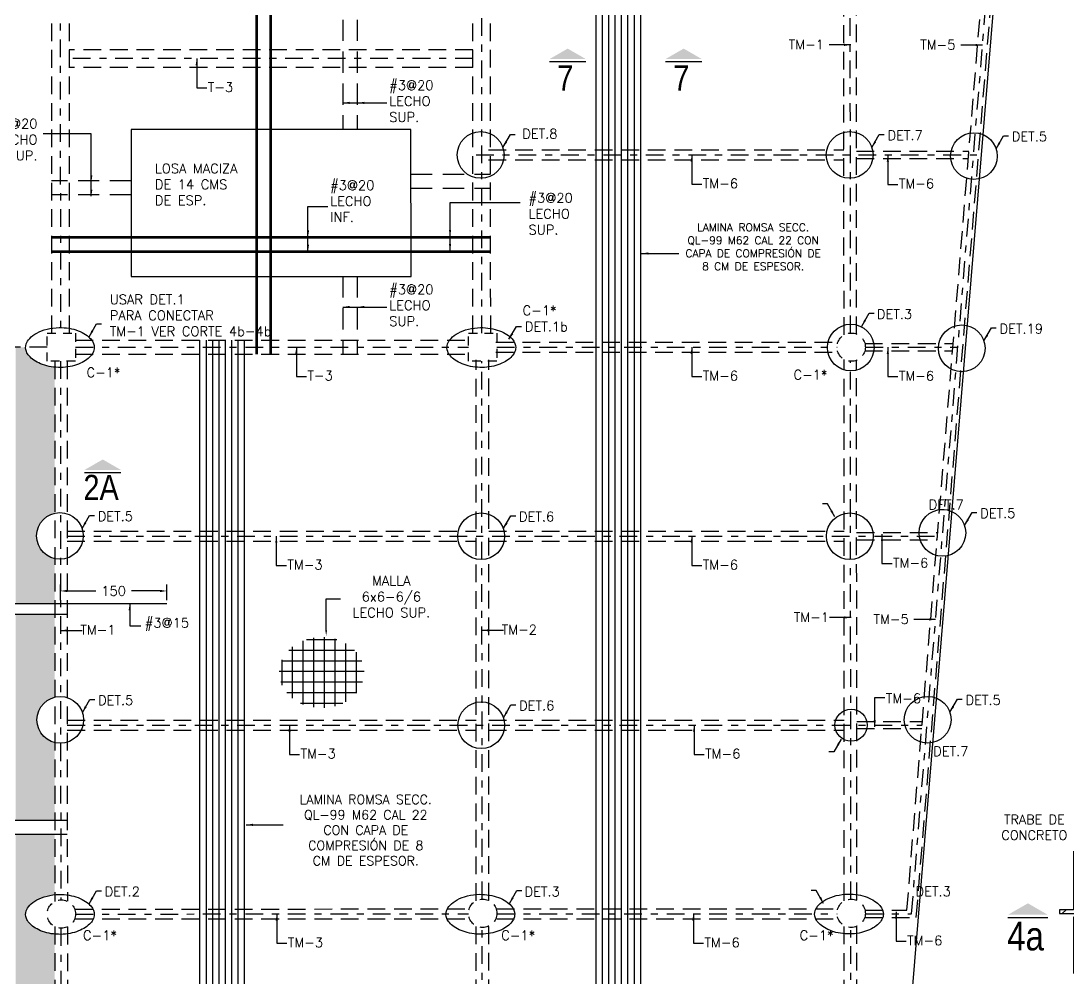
# Model space of a CAD drawing. Header units: millimetres. Extents: x -478 to -58, y -79 to 80.
# Drawn here: x -425.74 to -410.95, y 39.04 to 52.57 of the extents above; entities that cross this region are included whole.
import ezdxf

# ---------------------------------------------------------------- set-up
doc = ezdxf.new("R2010")
doc.units = ezdxf.units.MM
doc.header["$MEASUREMENT"] = 0
doc.set_wipeout_variables(frame=1)
for name, pattern in [('DASHDOT2', [0.5, 0.25, -0.125, 0, -0.125]), ('DASHED2', [0.375, 0.25, -0.125]), ('HIDDEN', [0.375, 0.25, -0.125]), ('HIDDEN2', [0.1875, 0.125, -0.0625])]:
    doc.linetypes.add(name, pattern=pattern)
doc.layers.get('Defpoints').update_dxf_attribs({"color": 71})
for name, color, linetype in [('ACERO', 40, 'Continuous'), ('ACEROP', 40, 'DASHED2'), ('Castillos', 1, 'Continuous'), ('COLUMNAS', 7, 'Continuous'), ('L1', 1, 'Continuous'), ('proyecciones', 2, 'HIDDEN2'), ('texto', 5, 'Continuous'), ('trabes', 9, 'DASHDOT2')]:
    doc.layers.add(name, color=color, linetype=linetype)
doc.styles.add('GRAN', font='swissck.ttf', dxfattribs={"height": 0.3})
doc.styles.add('PEQ', font='simplex.shx', dxfattribs={"height": 0.09})
doc.styles.add('ROMANS', font='simplex.shx')
doc.styles.get("Standard").update_dxf_attribs({"font": 'simplex.shx'})
doc.dimstyles.new('STANDARD$0', dxfattribs={"dimtxt": 0.135, "dimasz": 0.095, "dimexe": 0.09, "dimexo": 0.05, "dimgap": 0.09, "dimtad": 0, "dimtih": 1, "dimtoh": 1, "dimdec": 0, "dimlfac": 100, "dimzin": 0, "dimdsep": 46, "dimtxsty": 'ROMANS', "dimcen": 0.09, "dimclrd": 1, "dimclre": 1, "dimclrt": 5, "dimadec": 0, "dimazin": 0, "dimtfac": 1, "dimtdec": 0, "dimtofl": 0, "dimtmove": 0, "dimatfit": 1, "dimfxl": 1, "dimtolj": 1, "dimtzin": 0, "dimarcsym": 0})

# ---------------------------------------------------------------- blocks, each defined once
blk = doc.blocks.new('*D391')
at = {"layer": 'Defpoints', "color": 0}
for p in [(-423.6805707107032, 44.51297287402917), (-425.1805707107032, 44.33479407019368), (-423.6805707107032, 44.33479407019368)]:
    blk.add_point(p, dxfattribs=at)
at = {"layer": 'L1', "color": 1, "lineweight": -2}
for p, q in [((-425.1805707107032, 44.38479407019368), (-425.1805707107032, 44.60297287402918)), ((-423.6805707107032, 44.38479407019368), (-423.6805707107032, 44.60297287402918)), ((-425.0855707107032, 44.51297287402917), (-424.6812849964175, 44.51297287402917)), ((-423.7755707107032, 44.51297287402917), (-424.1798564249889, 44.51297287402917))]:
    blk.add_line(p, q, dxfattribs=at)
at = {"layer": 'L1', "color": 1}
for points in [[(-425.0855707107032, 44.52880620736251), (-425.0855707107032, 44.49713954069584), (-425.1805707107032, 44.51297287402917)], [(-423.7755707107032, 44.52880620736251), (-423.7755707107032, 44.49713954069584), (-423.6805707107032, 44.51297287402917)]]:
    blk.add_solid(points, dxfattribs=at)
at = {"layer": 'L1', "color": 5, "insert": (-424.4305707107032, 44.51297287402917), "char_height": 0.135, "attachment_point": 5, "style": 'ROMANS'}
blk.add_mtext('\\A1;150', dxfattribs=at)

msp = doc.modelspace()

# ---------------------------------------------------------------- hatches: boundary and pattern name
at = {"layer": 'L1'}
h = msp.add_hatch(dxfattribs=at)
h.set_pattern_fill('AR-CONC', color=256, scale=0.1, style=0)
h.set_pattern_definition([(49.99999999999999, (-0.1612636065197535, 0), (0.7172601826007535, -0.06275213498259512), [0.07500000000000001, -0.8250000000000001]), (355, (-0.1612636065197535, 0), (-0.138751333613, 0.7521921337000119), [0.06, -0.66]), (100.4514, (-0.1014919265197535, -0.00522934), (0.5785093817140216, 0.6894395420609536), [0.06374019000000002, -0.701142112]), (46.18420000000002, (-0.1612636065197535, 0.2), (1.067241048625645, -0.1655190143290181), [0.1125, -1.2375]), (96.63559999999998, (-0.07232686151975347, 0.186206693), (0.9346627055487033, 0.9741178709004418), [0.09561028799999999, -1.051713]), (351.1842, (-0.1612636065197535, 0.2), (0.9346619451336272, 0.9741186009253247), [0.09000000000000001, -0.9900000000000001]), (21, (-0.06126360651975346, 0.15), (0.5969070521184617, -0.4026188906653388), [0.07500000000000001, -0.8250000000000001]), (326.0000000000001, (-0.06126360651975346, 0.15), (0.2433153319215817, 0.7251500450468531), [0.06, -0.66]), (71.4514, (-0.01152137351975346, 0.116448394), (0.84022262858149, 0.3225304967099524), [0.06374019000000002, -0.701142112]), (37.50000000000001, (-0.1612636065197535, 0), (0.01215985531729067, 0.3328938538313115), [0, -0.652, 0, -0.67, 0, -0.6625000000000001]), (7.499999999999999, (-0.1612636065197535, 0), (0.2630695374421486, 0.3944117118823602), [0, -0.382, 0, -0.637, 0, -0.2525]), (327.5, (-0.3842636065197534, 0), (0.5338224361724091, -0.0225548717343798), [0, -0.25, 0, -0.78, 0, -1.035]), (317.5, (-0.4842636065197535, 0), (0.5831861693423862, 0.1001049823323176), [0, -0.325, 0, -0.518, 0, -0.735])])
h.paths.add_polyline_path([(-426.0169411465677, 47.95770437612885), (-427.4633427827466, 47.95770437612885), (-427.1907883471785, 44.33479407019369), (-426.0169411465677, 44.33479407019369)])
h.paths.add_polyline_path([(-426.0169411465677, 44.18479407019369), (-427.1795037273886, 44.18479407019369), (-426.960733658268, 41.27680860154608), (-426.0169411465677, 41.27680860154608)])
h.paths.add_polyline_path([(-426.0169411465677, 41.07680860154608), (-426.9456874985482, 41.07680860154608), (-426.7678082806046, 38.71236184229202), (-426.0169411465677, 38.71236184229202)])
h.paths.add_polyline_path([(-426.0169411465677, 38.56236184229202), (-426.7565236608148, 38.56236184229202), (-426.1412650850307, 30.38408130770142), (-426.8154494350384, 27.58171223548959), (-426.0169411465678, 26.31711100692837)])
h.paths.add_polyline_path([(-425.2622063230396, 42.37105192225515, -0.3466050664743526), (-425.5149806422088, 42.69188863184466, -0.3464918952592939), (-425.2623359823476, 43.0126941046035), (-425.2625728334689, 44.18479407019369), (-425.8169411465678, 44.18479407019369), (-425.8169411465678, 41.27680860154608), (-425.2619852047347, 41.27680860154608)])
edge = h.paths.add_edge_path()
edge.add_spline(control_points=[(-425.263278082796, 47.67484606091408), (-425.2903860317261, 47.67739852156493), (-425.3171077260199, 47.68137049174678), (-425.4274879496137, 47.7043504471656), (-425.503376558259, 47.73633167783564), (-425.6127246341741, 47.81292877168009), (-425.6466548602056, 47.85583707004616), (-425.6716338595331, 47.91732897215957), (-425.6757448655524, 47.93741330537405), (-425.6749589995862, 47.95770437612886)], knot_values=[3.119147268798081, 3.119147268798081, 3.119147268798081, 3.119147268798081, 3.273796035893452, 3.273796035893452, 3.777693482829334, 3.777693482829334, 4.281590929765216, 4.281590929765216, 4.572443969198316, 4.572443969198316, 4.572443969198316, 4.572443969198316], degree=3, periodic=0)
edge.add_line((-425.6749589995862, 47.95770437612885), (-425.8169411465678, 47.95770437612885))
edge.add_line((-425.8169411465678, 47.95770437612885), (-425.8169411465678, 44.33479407019369))
edge.add_line((-425.8169411465678, 44.33479407019369), (-425.2626031445936, 44.33479407019368))
edge.add_line((-425.2626031445936, 44.33479407019368), (-425.2627314315746, 44.96964504790763))
edge.add_arc((-425.1896912908488, 45.29146042641331), 0.33, 180, 257.2126168001452, ccw=False)
edge.add_arc((-425.1896912908488, 45.29146042641331), 0.3300000000000001, 102.81053919309909, 180, ccw=False)
edge.add_line((-425.2628614867518, 45.61324625958736), (-425.2632780828093, 47.6748460609162))
edge = h.paths.add_edge_path()
edge.add_spline(control_points=[(-425.2616594823228, 39.66491329074843), (-425.2893221703133, 39.66745892977841), (-425.3165916596635, 39.6714810109034), (-425.4274875058471, 39.69456831330648), (-425.5033761144924, 39.72654954397652), (-425.6127241904074, 39.80314663782097), (-425.6466544164389, 39.84605493618704), (-425.6783293992268, 39.92403063551312), (-425.6790678824063, 39.95575571870857), (-425.6476021521371, 40.04352855802365), (-425.5989659963003, 40.10231720989344), (-425.4471986951149, 40.18534713946264), (-425.3568342118189, 40.2124006800701), (-425.2617719714743, 40.22158582846924)], knot_values=[1.707664916869713, 1.707664916869713, 1.707664916869713, 1.707664916869713, 1.865389971485425, 1.865389971485425, 2.369287418421307, 2.369287418421307, 2.87318486535719, 2.87318486535719, 3.377082312293072, 3.377082312293072, 4.033430161385531, 4.033430161385531, 4.575520256718658, 4.575520256718658, 4.575520256718658, 4.575520256718658], degree=3, periodic=0)
edge.add_line((-425.2617719714743, 40.22158582846924), (-425.2619447899017, 41.07680860154608))
edge.add_line((-425.2619447899017, 41.07680860154608), (-425.8169411465678, 41.07680860154608))
edge.add_line((-425.8169411465678, 41.07680860154608), (-425.8169411465678, 38.71236184229202))
edge.add_line((-425.8169411465678, 38.71236184229202), (-425.2614669962981, 38.71236184229202))
edge.add_line((-425.2614669962981, 38.71236184229202), (-425.2616594823363, 39.66491329075052))
edge = h.paths.add_edge_path()
edge.add_line((-425.2614366851734, 38.56236184229202), (-425.8169411465678, 38.56236184229202))
edge.add_line((-425.8169411465678, 38.56236184229202), (-425.8169411465678, 26.00037009219516))
edge.add_line((-425.8169411465678, 26.00037009219516), (-425.6948027900407, 25.8069390183431))
edge.add_line((-425.6948027900407, 25.8069390183431), (-425.6948027900407, 26.11929749773651))
edge.add_line((-425.6948027900407, 26.11929749773651), (-425.2589222633408, 26.11929749773651))
edge.add_line((-425.2589222633408, 26.11929749773651), (-425.2591144634607, 27.07043402839814))
edge.add_arc((-425.1242178042262, 27.37160323553489), 0.33, 180, 245.87192160469812, ccw=False)
edge.add_arc((-425.1242178042262, 27.37160323553489), 0.33, 114.1512343885509, 180, ccw=False)
edge.add_line((-425.2592361694709, 27.67271789981856), (-425.2595618340317, 29.28432699146773))
edge.add_arc((-425.2038241804074, 29.60958583295931), 0.33, 179.9999999999994, 260.2760159624766, ccw=False)
edge.add_arc((-425.2038241804074, 29.60958583295931), 0.33, 99.74714003077719, 180.0000000000006, ccw=False)
edge.add_line((-425.2596932822918, 29.93482212160901), (-425.2600195267124, 31.54930075264201))
edge.add_spline(control_points=[(-425.2600195266987, 31.5493007526399), (-425.2882443301892, 31.55183719677094), (-425.3160692791782, 31.55590888179963), (-425.4274873544153, 31.57910490658049), (-425.5033759630606, 31.61108613725053), (-425.6127240389757, 31.68768323109498), (-425.6466542650072, 31.73059152946105), (-425.678329247795, 31.80856722878713), (-425.6790677309745, 31.84029231198258), (-425.6476020007053, 31.92806515129767), (-425.5989658448685, 31.98685380316746), (-425.446803942875, 32.07009961374032), (-425.355794495863, 32.09724793887636), (-425.2601320776346, 32.10627904047882)], knot_values=[1.704548932216509, 1.704548932216509, 1.704548932216509, 1.704548932216509, 1.865389689580872, 1.865389689580872, 2.369287136516754, 2.369287136516754, 2.873184583452637, 2.873184583452637, 3.377082030388519, 3.377082030388519, 4.033429879480978, 4.033429879480978, 4.578635959467308, 4.578635959467308, 4.578635959467308, 4.578635959467308], degree=3, periodic=0)
edge.add_line((-425.2601320776346, 32.10627904047882), (-425.2605617164176, 34.23242309164268))
edge.add_arc((-425.1818977717951, 34.55291019562104), 0.33, 180, 256.209313829293, ccw=False)
edge.add_arc((-425.1818977717951, 34.55291019562104), 0.33, 103.81384216395662, 180, ccw=False)
edge.add_line((-425.2606912343156, 34.87336548152538), (-425.2611077788537, 36.93471032921813))
edge.add_arc((-425.1940376946216, 37.25782269945658), 0.33, 180, 258.2733535145001, ccw=False)
edge.add_arc((-425.1940376946216, 37.25782269945658), 0.33, 101.7498024787447, 180, ccw=False)
edge.add_line((-425.2612383586954, 37.58090793704574), (-425.2614366851734, 38.56236184229202))
h.paths.add_polyline_path([(-426.5722470408248, 47.45468933142479), (-426.1318898979675, 47.45468933142479), (-426.1318898979675, 47.65718933142491), (-426.5722470408248, 47.65718933142491)], flags=24)
h = msp.add_hatch(dxfattribs=at)
h.set_pattern_fill('ANSI31', color=256, scale=1.05, style=0)
h.set_pattern_definition([(45, (-20.36334613854142, 9.647528093754055), (-0.09280776503073436, 0.09280776503073437), [])])
h.paths.add_polyline_path([(-408.399642282872, 41.03008084044546), (-407.087142282872, 41.03008084044546), (-407.087142282872, 42.92417329407132), (-407.6536179875541, 42.92417329407132), (-407.6536179875541, 43.09274503757249), (-407.7060092554827, 43.09274503757249), (-407.7060092554827, 42.72814523203287), (-407.7584005234108, 42.72814523203287), (-407.7584005234108, 42.92417329407132), (-408.399642282872, 42.92417329407132)])
h.paths.add_polyline_path([(-410.8737292206356, 40.63633084044547), (-410.8737292206356, 40.00735822809162), (-411.0697572826741, 40.00735822809162), (-411.0697572826741, 39.95496696016361), (-410.7051574771344, 39.95496696016361), (-410.7051574771344, 39.90257569223492), (-410.8737292206356, 39.90257569223492), (-410.8737292206356, 39.32383084044547), (-408.7933922828718, 39.32383084044547), (-408.7933922828718, 40.63633084044547)])

# ---------------------------------------------------------------- linework, layer by layer
at = {"layer": 'ACERO', "lineweight": 100}
for p, q in [((-422.4153482000924, 63.99375217088777), (-422.4153482000924, 47.85819230954548)), ((-422.2153482000924, 63.99375217088777), (-422.2153482000924, 47.85819230954548)), ((-425.3112907841076, 49.51161798018269), (-419.1089613671019, 49.51161798018268)), ((-425.3112907841076, 49.31161798018269), (-419.1089613671019, 49.31161798018268))]:
    msp.add_line(p, q, dxfattribs=at)
at = {"layer": 'ACERO'}
for p, q in [((-427.3321401030216, 44.33479407019369), (-423.6805707107032, 44.33479407019368)), ((-427.3321401030216, 44.18479407019369), (-425.0855728398809, 44.18479407019369)), ((-427.2374631309663, 41.27680860154608), (-425.0849447963137, 41.27680860154608)), ((-427.2374631309663, 41.07680860154608), (-425.0849447963137, 41.07680860154608))]:
    msp.add_line(p, q, dxfattribs=at)
at = {"layer": 'ACEROP', "ltscale": 1.2}
for p, q in [((-421.1927897265628, 53.03404715012139), (-421.1927897265629, 51.03404715012141)), ((-420.9927897265628, 53.03404715012138), (-420.9927897265629, 51.0340471501214)), ((-424.1841791500585, 50.30958579635222), (-425.308662345676, 50.30958579635222)), ((-420.2317846029604, 50.40381462944988), (-419.1073174604663, 50.40381462944988)), ((-420.2317846029604, 50.20381462944988), (-419.1073174604663, 50.20381462944987)), ((-424.1841791500585, 50.10958579635223), (-425.308662345676, 50.10958579635223)), ((-421.1927897265628, 48.95819230954549), (-421.1927897265628, 47.85819230954548)), ((-420.9927897265628, 48.95819230954548), (-420.9927897265628, 47.85819230954548))]:
    msp.add_line(p, q, dxfattribs=at)
at = {"layer": 'COLUMNAS'}
for p in [(-424.483865402445, 45.28834668436512), (-424.483865402445, 42.61850105918477)]:
    msp.add_point(p, dxfattribs=at)
at = {"layer": 'L1'}
for p, q in [((-411.0566197216659, 64.2863821133086), (-415.3814559943577, 11.89485123120711)), ((-417.5311845707047, 63.99375217088749), (-417.5311845707174, 14.6889361018192)), ((-417.4411845707164, 63.99375217088749), (-417.44118457067, 14.54640269011418)), ((-417.1711845707083, 63.99375217088746), (-417.1711845707372, 14.11880245533166)), ((-417.081184570708, 63.99375217088745), (-417.0811845707213, 13.9762690436766)), ((-424.1841791500584, 51.03404715012137), (-424.1841791500585, 48.95819230954549)), ((-420.2319519113058, 51.03404715012139), (-424.1841791500585, 51.03404715012138)), ((-420.2308876879465, 48.95819230954549), (-420.2319519113058, 51.03404715012139)), ((-424.1841791500585, 48.95819230954548), (-420.2308876879465, 48.95819230954548)), ((-423.126253703672, 48.05819230954549), (-423.1262537036784, 23.54987267765378)), ((-423.0362537036647, 48.05819230954548), (-423.0362537036414, 23.40733926596561)), ((-422.7662537036807, 48.05819230954548), (-422.7662537036952, 22.97973903116157)), ((-422.6762537036755, 48.05819230954548), (-422.6762537036821, 22.83720561951113))]:
    msp.add_line(p, q, dxfattribs=at)
at = {"layer": 'L1', "color": 3}
for p, q in [((-417.6211845707049, 63.99375217088749), (-417.6211845707338, 14.83146951347495)), ((-417.3511845707157, 63.99375217088748), (-417.3511845706742, 14.40386927849144)), ((-417.2611845707114, 63.99375217088748), (-417.261184570714, 14.26133586692465)), ((-416.9911845707199, 63.99375217088745), (-416.9911845706725, 13.83373563196982)), ((-423.2162537036775, 48.05819230954548), (-423.2162537036915, 23.69240608930442)), ((-422.9462537036656, 48.05819230954549), (-422.946253703645, 23.26480585434158)), ((-422.8562537036753, 48.05819230954548), (-422.8562537036767, 23.12227244276207)), ((-422.5862537036679, 48.05819230954549), (-422.5862537036441, 22.69467220782106))]:
    msp.add_line(p, q, dxfattribs=at)
at = {"layer": 'L1', "linetype": 'HIDDEN'}
for p, q in [((-413.0948952490747, 39.90172510300658), (-411.1265328782875, 63.99375217088709)), ((-413.2270320068927, 40.00367789249286), (-411.2784376184755, 63.85375217088711)), ((-425.3118039885196, 55.90669572203512), (-425.3076297137504, 48.1572516813579)), ((-425.061803952251, 55.90669572203512), (-425.057629750019, 48.1573863450235)), ((-419.3554769771673, 48.15729158226086), (-419.3594514775245, 55.90988010948567)), ((-419.1054770100207, 48.15741974912478), (-419.1094515103779, 55.91000827634959)), ((-414.1149906283038, 48.13021024402926), (-414.1185393058634, 55.92879858100172)), ((-413.937996335155, 48.14278662535562), (-413.9415409237065, 55.93238894134804)), ((-419.357528547282, 52.15904715012139), (-425.0597852635818, 52.15904715012136)), ((-419.3574003804012, 51.9090471501214), (-425.0596505998966, 51.90904715012137)), ((-419.1345778005395, 50.74512861699532), (-414.1161805996732, 50.74529619864962)), ((-419.1345506380165, 50.60512861782431), (-414.1161168939318, 50.60529620069891)), ((-413.9447117042424, 50.62433785226747), (-413.9391255427464, 50.62433785226747)), ((-413.9391719255744, 50.72626894508744), (-412.3509768420119, 50.72626894508736)), ((-413.9391255113907, 50.62426894508743), (-412.3593104272787, 50.62426894508733)), ((-424.9702207875807, 48.05819230954548), (-419.418671205675, 48.05819230954549)), ((-419.0315048934283, 48.02819230954547), (-414.2009561249895, 48.02819230954547)), ((-413.8205303426838, 48.00919230954554), (-412.5729669382739, 48.00919230954548)), ((-424.9702207875807, 47.85819230954548), (-419.418671205675, 47.85819230954549)), ((-419.3105196052459, 40.13688933593183), (-419.312002664862, 47.78081641772749)), ((-419.1325201601836, 40.13972026409179), (-419.1340018352428, 47.77651111764399)), ((-419.0311402765918, 47.88819230954549), (-414.2013207418261, 47.88819230954547)), ((-414.1113519411023, 40.13381634976101), (-414.1148335919355, 47.78510647809946)), ((-413.9343560022562, 40.14277613944554), (-413.9378279265482, 47.77269118127392)), ((-413.8202729879162, 47.90719230954552), (-412.5813005235407, 47.90719230954544)), ((-425.2632948263342, 47.75770437612884), (-425.2617526538816, 40.12598927940737)), ((-425.0862948327462, 47.75770437612884), (-425.0847532651999, 40.12898276623963)), ((-425.0858099845451, 45.35834668436512), (-419.311532662075, 45.35834668436513)), ((-419.1335326677615, 45.35834668436512), (-414.1137293166935, 45.35834668436513)), ((-413.9367206549962, 45.33934668436513), (-412.7910981752018, 45.33934668436513)), ((-425.1810843463393, 45.21834668436512), (-425.1810466405072, 45.21834668436512)), ((-425.0857816941621, 45.21834668436512), (-419.3115054995519, 45.21834668436512)), ((-419.1335055052384, 45.21834668436512), (-414.1136656109513, 45.21834668436512)), ((-413.9366742408126, 45.23734668436512), (-412.7994317604685, 45.23734668436512)), ((-425.0852704777207, 42.68850105918477), (-419.3110146639066, 42.68850105918477)), ((-419.1330146695931, 42.68850105918477), (-414.1125144274278, 42.68850105918476)), ((-413.9355055382101, 42.66900105918477), (-413.0092702630377, 42.66900105918477)), ((-425.1796462213367, 42.54850105918477), (-425.1796085155048, 42.54850105918477)), ((-425.0852421873376, 42.54850105918477), (-419.3109875013835, 42.54850105918477)), ((-419.13298750707, 42.54850105918477), (-414.1124507216857, 42.54850105918477)), ((-413.9354595790675, 42.56800105918477), (-413.0175221464881, 42.56800105918477)), ((-424.9702454579436, 40.01848163808661), (-419.4185048204461, 40.02046546669911)), ((-419.0188825977279, 40.02060826551689), (-414.2136951201592, 40.02232532490942)), ((-413.8139216712028, 40.00346817655251), (-413.2270320068927, 40.00367789249286)), ((-424.9701954311131, 39.87848164702477), (-419.4184547936155, 39.88046547563727)), ((-419.0188325708974, 39.88060827445505), (-414.2136450933287, 39.88232533384758)), ((-414.1076601001121, 32.02061147131741), (-414.1111930099093, 39.78454850906623)), ((-413.8138852230833, 39.9014681830646), (-413.0948952490747, 39.90172510300658)), ((-425.2616807786441, 39.77030186335547), (-425.2601129467563, 32.01160648101391)), ((-425.0846801946049, 39.76737991077196), (-425.0831132309527, 32.01298114698443)), ((-419.3089452630397, 32.02247714660214), (-419.3104506588614, 39.78152861377499)), ((-419.1309455143066, 32.02374290671715), (-419.1324501286978, 39.77876675602622)), ((-413.9306624979378, 32.02591592462129), (-413.9341889902195, 39.77574980388248))]:
    msp.add_line(p, q, dxfattribs=at)
at = {"layer": 'L1'}
msp.add_lwpolyline([(-410.8737292206356, 40.83725887025559), (-410.8737292206356, 40.00735822809162), (-411.0697572826741, 40.00735822809162), (-411.0697572826741, 39.95496696016361), (-410.7051574771344, 39.95496696016361), (-410.7051574771344, 39.90257569223492), (-410.8737292206356, 39.90257569223492), (-410.8737292206356, 39.10725239128831)], dxfattribs=at)
at = {"layer": 'L1', "color": 3}
for centre, radius in [((-419.2466109043756, 50.67337828601131), 0.33), ((-414.035322933888, 50.67355230895613), 0.33), ((-412.2800271621127, 50.65735606581076), 0.33), ((-414.0197217411876, 47.9527223560197), 0.33), ((-425.1896912908488, 45.29146042641331), 0.33), ((-419.2399962051933, 45.28659972759716), 0.33), ((-414.0331142092551, 45.28659972759716), 0.33), ((-412.7258675972417, 45.33401346255813), 0.33), ((-425.1849806422088, 42.69188863184466), 0.33), ((-419.2386274620499, 42.61675410241681), 0.33), ((-412.9331927557628, 42.69429127443239), 0.33), ((-414.0148578130296, 42.61675410241681), 0.2275849908482499)]:
    msp.add_circle(centre, radius, dxfattribs=at)
at = {"layer": 'L1'}
msp.add_circle((-412.4524758570815, 47.94137491895493), 0.33, dxfattribs=at)
at = {"layer": 'L1', "color": 3}
for points in [[(-424.7038403150804, 47.95303316690729), (-424.7038403150804, 47.99060283025727), (-424.7174843146601, 48.03057731162048), (-424.7921637564756, 48.11679713681993), (-424.8544963347699, 48.16002322553432), (-425.0116524711477, 48.21994461390162), (-425.1068552962516, 48.23602435371035), (-425.3177772233138, 48.23312048953188), (-425.4327298115307, 48.20304525536446), (-425.5989664400669, 48.11209934375256), (-425.6476025959037, 48.05331069188277), (-425.6790683261729, 47.96553785256769), (-425.6783298429934, 47.93381276937224), (-425.6466548602056, 47.85583707004616), (-425.6127246341741, 47.81292877168009), (-425.503376558259, 47.73633167783564), (-425.4274879496137, 47.7043504471656), (-425.2585694692517, 47.66918346687014), (-425.1656092857213, 47.666723478031), (-424.9913615264886, 47.69170557304177), (-424.911423687949, 47.7195980326734), (-424.7880532823019, 47.79213461977953), (-424.7464258083758, 47.83554030105344), (-424.7100308225543, 47.90222176292487), (-424.7038403150804, 47.92801450330604), (-424.7038403150804, 47.95303316690729)], [(-418.7522913283727, 47.95254523349066), (-418.7522913283727, 47.99011489684064), (-418.7659353279524, 48.03008937820384), (-418.840614769768, 48.11630920340329), (-418.9029473480622, 48.15953529211768), (-419.06010348444, 48.21945668048498), (-419.155306309544, 48.23553642029372), (-419.3662282366062, 48.23263255611525), (-419.481180824823, 48.20255732194782), (-419.6474174533593, 48.11161141033593), (-419.696053609196, 48.05282275846614), (-419.7275193394652, 47.96504991915106), (-419.7267808562857, 47.93332483595561), (-419.6951058734979, 47.85534913662952), (-419.6611756474664, 47.81244083826346), (-419.5518275715513, 47.73584374441901), (-419.4759389629061, 47.70386251374897), (-419.307020482544, 47.6686955334535), (-419.2140602990136, 47.66623554461437), (-419.0398125397809, 47.69121763962514), (-418.9598747012413, 47.71911009925676), (-418.8365042955942, 47.7916466863629), (-418.7948768216681, 47.83505236763681), (-418.7584818358466, 47.90173382950825), (-418.7522913283727, 47.92752656988941), (-418.7522913283727, 47.95254523349066)], [(-418.766405139649, 39.94537268347791), (-418.766405139649, 39.9829423468279), (-418.7800491392287, 40.02291682819109), (-418.8547285810442, 40.10913665339054), (-418.9170611593385, 40.15236274210493), (-419.0742172957163, 40.21228413047223), (-419.1694201208202, 40.22836387028097), (-419.3803420478824, 40.22546000610249), (-419.4952946360993, 40.19538477193507), (-419.6615312646355, 40.10443886032319), (-419.7101674204723, 40.0456502084534), (-419.7416331507415, 39.95787736913832), (-419.740894667562, 39.92615228594286), (-419.7092196847742, 39.84817658661677), (-419.6752894587427, 39.80526828825071), (-419.5659413828276, 39.72867119440626), (-419.4900527741823, 39.69668996373622), (-419.3211342938203, 39.66152298344075), (-419.2281741102899, 39.65906299460163), (-419.0539263510572, 39.68404508961239), (-418.9739885125176, 39.71193754924401), (-418.8506181068705, 39.78447413635016), (-418.8089906329444, 39.82787981762406), (-418.7725956471229, 39.89456127949549), (-418.766405139649, 39.92035401987666), (-418.766405139649, 39.94537268347791)], [(-413.5589524455661, 39.94860108852743), (-413.5589524455661, 39.98617075187741), (-413.5725964451458, 40.02614523324061), (-413.6472758869614, 40.11236505844006), (-413.7096084652556, 40.15559114715445), (-413.8667646016335, 40.21551253552175), (-413.9619674267374, 40.23159227533049), (-414.1728893537996, 40.22868841115202), (-414.2878419420164, 40.19861317698459), (-414.4540785705527, 40.1076672653727), (-414.5027147263895, 40.04887861350291), (-414.5341804566586, 39.96110577418783), (-414.5334419734791, 39.92938069099237), (-414.5017669906913, 39.8514049916663), (-414.4678367646598, 39.80849669330023), (-414.3584886887447, 39.73189959945577), (-414.2826000800995, 39.69991836878574), (-414.1136815997374, 39.66475138849027), (-414.020721416207, 39.66229139965115), (-413.8464736569744, 39.68727349466191), (-413.7665358184347, 39.71516595429354), (-413.6431654127876, 39.78770254139967), (-413.6015379388615, 39.83110822267358), (-413.56514295304, 39.89778968454502), (-413.5589524455661, 39.92358242492618), (-413.5589524455661, 39.94860108852743)], [(-424.7038398713138, 39.94325103304817), (-424.7038398713138, 39.98082069639815), (-424.7174838708934, 40.02079517776136), (-424.792163312709, 40.10701500296081), (-424.8544958910032, 40.1502410916752), (-425.0116520273811, 40.2101624800425), (-425.106854852485, 40.22624221985123), (-425.3177767795472, 40.22333835567276), (-425.4327293677641, 40.19326312150534), (-425.5989659963003, 40.10231720989344), (-425.6476021521371, 40.04352855802365), (-425.6790678824063, 39.95575571870857), (-425.6783293992268, 39.92403063551312), (-425.6466544164389, 39.84605493618704), (-425.6127241904074, 39.80314663782097), (-425.5033761144924, 39.72654954397652), (-425.4274875058471, 39.69456831330648), (-425.2585690254851, 39.65940133301102), (-425.1656088419547, 39.65694134417188), (-424.991361082722, 39.68192343918265), (-424.9114232441823, 39.70981589881428), (-424.7880528385352, 39.78235248592041), (-424.7464253646091, 39.82575816719432), (-424.7100303787877, 39.89243962906576), (-424.7038398713138, 39.91823236944693), (-424.7038398713138, 39.94325103304817)]]:
    msp.add_open_spline(points, degree=3, knots=[0, 0, 0, 0, 0.5311357210367935, 0.5311357210367935, 1.062271442073587, 1.062271442073587, 1.593407163110381, 1.593407163110381, 2.249755012202839, 2.249755012202839, 2.906102861295298, 2.906102861295298, 3.41000030823118, 3.41000030823118, 3.913897755167063, 3.913897755167063, 4.417795202102945, 4.417795202102945, 4.921692649038827, 4.921692649038827, 5.42559009597471, 5.42559009597471, 5.929487542910592, 5.929487542910592, 6.283185307179586, 6.283185307179586, 6.283185307179586, 6.283185307179586], dxfattribs=at)
at = {"layer": 'proyecciones'}
for points in [[(-424.9702201923823, 47.75770437612884), (-425.3702201923822, 47.75770437612884), (-425.3702201923822, 48.15770437612884), (-424.9702201923823, 48.15770437612884)], [(-419.0186718008734, 47.75770437612816), (-419.4186718008734, 47.75770437612816), (-419.4186718008734, 48.15770437612816), (-419.0186718008734, 48.15770437612816)]]:
    msp.add_lwpolyline(points, close=True, dxfattribs=at)
for centre in [(-414.0137892175445, 47.95770437612816), (-425.1702201923823, 39.94816406046505), (-419.2186718008793, 39.95922678829436), (-414.0137892175504, 39.95922678829436)]:
    msp.add_circle(centre, 0.2, dxfattribs=at)
at = {"layer": 'texto'}
for p, q in [((-417.7624011347735, 51.98933947390974), (-418.2736490883352, 51.98933947390974)), ((-416.1241843681899, 51.98933947390974), (-416.6354323217516, 51.98933947390974)), ((-424.3290170510313, 46.18426077478806), (-424.840265004593, 46.18426077478806)), ((-411.2359063056224, 39.89380825039567), (-411.8000864013579, 39.89380825039567))]:
    msp.add_line(p, q, dxfattribs=at)
at = {"layer": 'texto', "color": 1, "linetype": 'ByBlock', "lineweight": -2}
msp.add_line((-421.4290907930545, 44.40394112674581), (-421.2243869692311, 44.40394112674581), dxfattribs=at)
msp.add_lwpolyline([(-421.4290907930545, 43.95584587714698), (-421.4290907930545, 44.40394112674581)], dxfattribs=at)
at = {"layer": 'texto'}
for points in [[(-417.7624011347735, 52.02927326592998), (-418.0180251115544, 52.17601700480002), (-418.2736490883352, 52.02927326592998)], [(-416.1241843681899, 52.02927326592998), (-416.3798083449709, 52.17601700480002), (-416.6354323217516, 52.02927326592998)], [(-424.3290170510313, 46.22419456680831), (-424.5846410278123, 46.37093830567835), (-424.840265004593, 46.22419456680831)], [(-411.2359063056224, 39.9378765942359), (-411.51799635349, 40.09981347059384), (-411.8000864013579, 39.9378765942359)]]:
    msp.add_solid(points, dxfattribs=at)
at = {"layer": 'trabes'}
for p, q in [((-413.1609636279837, 39.95270149774973), (-411.2024852483815, 63.9237521708871)), ((-425.1868039703853, 55.90669572203512), (-425.1826297318847, 48.1573190131907)), ((-419.230476993594, 48.15735566569282), (-419.2344514939512, 55.90994419291763)), ((-414.0239028742533, 48.15744849731318), (-414.0287091126817, 55.90996370817027)), ((-419.3574644638416, 52.03404715012138), (-425.0597179317391, 52.03404715012138)), ((-419.3125642068799, 50.67509402580015), (-412.2337383048892, 50.67529529280937)), ((-425.3702201923822, 47.95770437612885), (-427.7551184151644, 47.95770437612885)), ((-424.9702207875807, 47.95819230954548), (-419.418671205675, 47.95819230954549)), ((-419.0186723960718, 47.95819230954549), (-414.213788622346, 47.9581923095455)), ((-413.8137898127429, 47.9581923095455), (-412.5069004879572, 47.95819230954548)), ((-425.1824146780047, 47.75807648599221), (-425.1783154743154, 40.14800015933215)), ((-419.2263765365619, 40.15907832581174), (-419.2302722779782, 47.75804108723673)), ((-414.0189442667749, 40.15916034092496), (-414.023655200405, 47.75794786839388)), ((-425.0857958393535, 45.28834668436512), (-412.7952649678352, 45.28834668436512)), ((-425.0852563325292, 42.61850105918477), (-413.013396204763, 42.61850105918476)), ((-424.9702204445284, 39.94848164255569), (-419.4184798070308, 39.95046547116819)), ((-419.0188575843126, 39.95060826998597), (-414.213670106744, 39.9523253293785)), ((-413.813903447143, 39.95246817980856), (-413.1609636279837, 39.95270149774973)), ((-425.1781001843562, 39.74831935644092), (-425.1739442436593, 32.0329120945598)), ((-419.2222161882237, 32.04397808761922), (-419.2261716177803, 39.75936745589667)), ((-414.0139132092453, 32.04400945835482), (-414.0186963618593, 39.75928699752041))]:
    msp.add_line(p, q, dxfattribs=at)

# ---------------------------------------------------------------- texts
at = {"layer": 'L1', "color": 5, "char_height": 0.135, "attachment_point": 4, "style": 'ROMANS'}
for insert in [(-421.1564034549639, 49.82112666451235), (-421.1564034549639, 49.82112666451235), (-421.4695462278555, 48.39694122506796), (-423.7947163623712, 44.02046931708981), (-425.5102459142537, 43.02472527729424), (-425.5102459142537, 43.02472527729424)]:
    msp.add_mtext('\\A1;', dxfattribs=dict(at, insert=insert))
at = {"layer": 'texto', "style": 'GRAN'}
for s, height, p in [('7', 0.3554288246179699, (-418.1650969225415, 51.5841081323135)), ('7', 0.3554288246179699, (-416.5268801559579, 51.5841081323135)), ('2A', 0.3554288246179699, (-424.8567397003084, 45.79824317162539)), ('4a', 0.4076970957360834, (-411.8109475267314, 39.43444206059364))]:
    msp.add_text(s, height=height, dxfattribs=at).set_placement(p)
at = {"layer": 'texto', "style": 'PEQ'}
for s, insert, char_height, attachment_point in [('TM-1', (-414.3990456257998, 52.23366481586194), 0.1350000000000843, 6), ('TM-5', (-412.5408709540905, 52.2307689285207), 0.1350000000000843, 6), ('T-3', (-423.1013418841621, 51.63179417200075), 0.1350000000000843, 4), ('#3@20\\PLECHO\\PSUP.', (-420.5381446269894, 51.43349829911595), 0.1350000000000843, 4), ('#3@20\\PLECHO\\PSUP.', (-425.5067977778688, 50.89062505929893), 0.1350000000000843, 6), ('DET.8', (-418.6586780933627, 50.97301858828318), 0.1350000000000843, 4), ('LOSA MACIZA\\PDE 14 CMS\\PDE ESP.', (-423.8490546536329, 50.25750677214771), 0.1350000000000843, 4), ('#3@20\\PLECHO\\PINF.', (-421.3732843888836, 50.02039442476421), 0.1350000000000843, 4), ('TM-6', (-416.1100906948638, 50.27104378335896), 0.1350000000000843, 4), ('TM-6', (-413.3405149185278, 50.26884544973619), 0.1350000000000843, 4), ('#3@20\\PLECHO\\PSUP.', (-418.5712799375961, 49.84209405022125), 0.1350000000000843, 4), ('#3@20\\PLECHO\\PSUP.', (-420.5381446269894, 48.549175541815), 0.1350000000000843, 4), ('USAR DET.1\\PPARA CONECTAR\\PTM-1 VER CORTE 4b-4b', (-424.4860155298853, 48.40714121293377), 0.1350000000000843, 4), ('C-1*', (-418.6549180335775, 48.47689080428432), 0.1350000000000843, 4), (' DET.1b', (-418.7161194100651, 48.24766380652471), 0.1350000000000843, 4), ('C-1*', (-424.8140036891569, 47.6010075175906), 0.1350000000000843, 4), ('T-3', (-421.693750100888, 47.55593933142485), 0.1350000000000843, 4), ('TM-6', (-416.1103591601692, 47.55417457502816), 0.1350000000000843, 4), ('C-1*', (-414.8288314656452, 47.56902235200869), 0.1350000000000843, 4), ('TM-6', (-413.3405149185278, 47.55333793117555), 0.1350000000000843, 4), ('TM-6', (-413.4227439455586, 44.91080670806839), 0.1350000000000843, 4), ('TM-3', (-421.9775693287795, 44.8843289498482), 0.1350000000000843, 4), ('TM-6', (-416.1103591601692, 44.88432894984781), 0.1350000000000843, 4), ('#3@15', (-423.9913140203249, 44.04114795343299), 0.1350000000000843, 4), ('TM-1', (-414.3273065908719, 44.1435433265649), 0.1350000000000843, 6), ('TM-5', (-413.201213631037, 44.11542440674013), 0.1350000000000843, 6), ('TM-1', (-424.9017854946424, 43.96439311222139), 0.1350000000000843, 4), ('TM-2', (-418.9497435358412, 43.96744453082926), 0.1350000000000843, 4), ('TM-6', (-413.5245815259271, 42.9960410354815), 0.1350000000000843, 4), ('TM-3', (-421.7910399332523, 42.21448332466785), 0.1350000000000843, 4), ('TM-6', (-416.0767681614743, 42.21448332466745), 0.1350000000000843, 4), ('\\A1;\\pi-0.97193;TRABE DE\\P\\pi-1.0098;CONCRETO', (-410.8829751920879, 41.17332034972593), 0.13253625, 4), ('C-1*', (-424.8639706411811, 39.64784786335647), 0.1350000000000843, 4), ('C-1*', (-418.9565284016588, 39.64784786335647), 0.1350000000000843, 4), ('C-1*', (-414.7419401755827, 39.64784786335647), 0.1350000000000843, 4), ('TM-6', (-413.2241693143571, 39.57508322622044), 0.1350000000000843, 4), ('TM-3', (-421.9708640651989, 39.54583347537088), 0.1350000000000843, 4), ('TM-6', (-416.0862452757033, 39.54583347537048), 0.1350000000000843, 4)]:
    msp.add_mtext(s, dxfattribs=dict(at, insert=insert, char_height=char_height, attachment_point=attachment_point))
at = {"layer": 'texto'}
for s, insert, char_height, width, attachment_point in [('DET.7', (-413.5011732918705, 51.01843976710447), 0.135, 2.548509136254744, 1), ('DET.5', (-411.7458775200952, 51.00224352395911), 0.135, 2.548509136254744, 1), ('LAMINA ROMSA SECC. QL-99 M62 CAL 22 CON CAPA DE COMPRESIÓN DE 8 CM DE ESPESOR.{\\H1.0476x; }', (-415.3979382479366, 49.70475862156546), 0.11, 2.075904376904873, 2), ('DET.3', (-413.6510347327193, 48.49193738829082), 0.135, 2.548509136254744, 1), ('DET.19', (-411.918326215064, 48.28626237710328), 0.135, 2.548509136254744, 1), ('DET.7', (-412.4220722720509, 45.80020595309462), 0.135, 2.548509136254744, 3), ('DET.5', (-424.6555416488313, 45.63634788456166), 0.135, 2.548509136254744, 1), ('DET.6', (-418.7058465631758, 45.63148718574551), 0.135, 2.548509136254744, 1), ('DET.5', (-412.1917179552242, 45.67890092070648), 0.135, 2.548509136254744, 1), ('MALLA 6x6-6/6 LECHO SUP.{\\H1.0476x; }', (-420.5087025905232, 44.72503879751253), 0.135, 1.384201065077832, 2), ('DET.5', (-412.3990431137453, 43.03917873258074), 0.135, 2.548509136254744, 1), ('DET.5', (-424.6508310001913, 43.03677608999301), 0.135, 2.548509136254744, 1), ('DET.6', (-418.7044778200324, 42.96164156056516), 0.135, 2.548509136254744, 1), ('DET.7', (-412.3586147662784, 42.18131470304797), 0.135, 2.548509136254744, 9), ('LAMINA ROMSA SECC. QL-99 M62 CAL 22 CON CAPA DE COMPRESIÓN DE 8 CM DE ESPESOR. ', (-420.8697708950901, 41.63226713321723), 0.13, 2.075904376904873, 2), ('DET.2', (-424.5575553208527, 40.33434379565875), 0.135, 2.548509136254744, 1), ('DET.3', (-418.6275432304805, 40.33243327814035), 0.135, 2.548509136254744, 1), ('DET.3', (-412.6065722291061, 40.33566168318987), 0.135, 2.548509136254744, 3)]:
    msp.add_mtext(s, dxfattribs=dict(at, insert=insert, char_height=char_height, width=width, attachment_point=attachment_point))

# ---------------------------------------------------------------- dimensions: what is measured, and where the dimension line sits
at = {"layer": 'L1'}
dim = msp.add_linear_dim(base=(-423.6805707107032, 44.51297287402917), p1=(-425.1805707107032, 44.33479407019368), p2=(-423.6805707107032, 44.33479407019368), dimstyle='STANDARD$0', dxfattribs=at)
dim.commit()
dim.dimension.update_dxf_attribs({"geometry": '*D391', "text_midpoint": (-424.4305707107032, 44.51297287402917)})

# ---------------------------------------------------------------- leaders
at = {"layer": 'Castillos'}
for points in [[(-418.9336562593138, 50.77806539187547), (-418.8277979046903, 50.96141744048902), (-418.7589996935851, 50.96141744048902)], [(-413.7223682888261, 50.77823941482028), (-413.6165099342027, 50.96159146343383), (-413.5477117230974, 50.96159146343383)], [(-411.9670725170509, 50.76204317167492), (-411.8612141624274, 50.94539522028846), (-411.7924159513222, 50.94539522028846)], [(-416.9741861451035, 49.28103420192127), (-416.4493683938632, 49.28103420192127)], [(-413.8648070883824, 48.25576920395477), (-413.7589487337589, 48.43912125256831), (-413.6901505226537, 48.43912125256831)], [(-424.778750761575, 48.10392557723368), (-424.6728924069515, 48.28727762584722), (-424.6040941958463, 48.28727762584722)], [(-418.8470898870315, 48.06870200039768), (-418.741231532408, 48.25205404901122), (-418.6724333213028, 48.25205404901122)], [(-412.1395212120197, 48.04606202481909), (-412.0336628573962, 48.22941407343264), (-411.964864646291, 48.22941407343264)], [(-414.244585571192, 45.56000560081043), (-414.3504439258155, 45.74335764942397), (-414.4192421369207, 45.74335764942397)], [(-424.8767366457869, 45.39614753227747), (-424.7708782911635, 45.57949958089101), (-424.7020800800582, 45.57949958089101)], [(-418.9270415601315, 45.39128683346132), (-418.821183205508, 45.57463888207486), (-418.7523849944028, 45.57463888207486)], [(-412.4129129521799, 45.43870056842229), (-412.3070545975564, 45.62205261703583), (-412.2382563864512, 45.62205261703583)], [(-424.872025997147, 42.79657573770882), (-424.7661676425235, 42.97992778632236), (-424.6973694314183, 42.97992778632236)], [(-418.925672816988, 42.72144120828097), (-418.8198144623645, 42.90479325689451), (-418.7510162512593, 42.90479325689451)], [(-412.620238110701, 42.79897838029655), (-412.5143797560775, 42.98233042891009), (-412.4455815449723, 42.98233042891009)], [(-414.153810466096, 42.42151505533216), (-414.2596688207195, 42.23816300671862), (-414.3284670318247, 42.23816300671862)], [(-422.5589399949081, 41.20854271357304), (-422.0341222436677, 41.20854271357304)], [(-424.7787503178084, 40.09414344337456), (-424.6728919631849, 40.27749549198811), (-424.6040937520797, 40.27749549198811)], [(-418.8413155861436, 40.0962650938043), (-418.7354572315201, 40.27961714241784), (-418.6666590204149, 40.27961714241784)], [(-414.4041133638498, 40.09949349885382), (-414.5099717184733, 40.28284554746736), (-414.5787699295785, 40.28284554746736)]]:
    msp.add_leader(points, dimstyle='STANDARD$0', override={"dimgap": 0.09, "dimtad": 0}, dxfattribs=at)
at = {"layer": 'COLUMNAS'}
for points in [[(-414.0194007516464, 52.22899595985231), (-414.3247168981764, 52.22899595985231)], [(-412.1612260799371, 52.22610007251107), (-412.4665422264671, 52.22610007251107)], [(-423.2572452586923, 52.03581190651796), (-423.2572452586923, 51.62058090779981), (-423.114803325322, 51.62058090779981)], [(-416.265994069394, 50.67506151787617), (-416.265994069394, 50.25983051915802), (-416.1235521360238, 50.25983051915802)], [(-413.496418293058, 50.6728631842534), (-413.496418293058, 50.25763218553526), (-413.3539763596877, 50.25763218553526)], [(-421.8496534754182, 47.95995706594206), (-421.8496534754182, 47.54472606722391), (-421.707211542048, 47.54472606722391)], [(-416.2662625346994, 47.95819230954537), (-416.2662625346994, 47.54296131082723), (-416.1238206013292, 47.54296131082723)], [(-413.496418293058, 47.95735566569276), (-413.496418293058, 47.54212466697462), (-413.3539763596877, 47.54212466697462)], [(-422.1334727033096, 45.28834668436541), (-422.1334727033096, 44.87311568564727), (-421.9910307699394, 44.87311568564727)], [(-416.2662625346994, 45.28834668436502), (-416.2662625346994, 44.87311568564687), (-416.1238206013292, 44.87311568564687)], [(-413.5786473200888, 45.3148244425856), (-413.5786473200888, 44.89959344386745), (-413.4362053867186, 44.89959344386745)], [(-414.0143852113042, 44.13887447055527), (-414.3197013578342, 44.13887447055527)], [(-412.8215687568837, 44.1107555507305), (-413.1268849034137, 44.1107555507305)], [(-425.1821519258378, 43.95394800983809), (-424.8768357793078, 43.95394800983809)], [(-419.2301099670366, 43.95699942844596), (-418.9247938205066, 43.95699942844596)], [(-413.6804849004573, 42.59202330096429), (-413.6804849004573, 43.00725429968243), (-413.5380429670871, 43.00725429968243)], [(-421.9469433077825, 42.61850105918506), (-421.9469433077825, 42.20327006046691), (-421.8045013744123, 42.20327006046691)], [(-416.2326715360045, 42.61850105918466), (-416.2326715360045, 42.20327006046652), (-416.0902296026343, 42.20327006046652)], [(-422.1267674397291, 39.94985120988809), (-422.1267674397291, 39.53462021116994), (-421.9843255063589, 39.53462021116994)], [(-416.2421486502334, 39.94985120988769), (-416.2421486502334, 39.53462021116955), (-416.0997067168632, 39.53462021116955)], [(-413.3800726888873, 39.97910096073765), (-413.3800726888873, 39.5638699620195), (-413.2376307555171, 39.5638699620195)]]:
    msp.add_leader(points, dimstyle='STANDARD$0', override={"dimgap": 0.09, "dimtad": 0}, dxfattribs=at)
at = {"layer": 'L1'}
for points in [[(-421.1927897265628, 51.4092427475039), (-420.7779705629171, 51.4092427475039)], [(-420.98538014474, 51.4092427475039), (-420.5705609810943, 51.4092427475039)], [(-424.7464207478673, 50.08993522435949), (-424.7464207478673, 50.97020606238202), (-425.4270255860293, 50.97020606238202)], [(-424.7464207478673, 50.2899352243595), (-424.7464207478673, 50.97020606238202), (-425.4270255860293, 50.97020606238202)], [(-419.67935524248, 49.32001049742171), (-419.67935524248, 50.00051263306687), (-418.6895353188114, 50.00051263306687)], [(-419.67935524248, 49.52001049742173), (-419.67935524248, 50.00051263306687), (-418.6895353188114, 50.00051263306687)], [(-421.6860100217062, 49.31161798018268), (-421.6860100217062, 49.94512814921586), (-421.4076670614837, 49.94512814921586)], [(-421.6860100217062, 49.51161798018268), (-421.6860100217062, 49.94512814921586), (-421.4076670614837, 49.94512814921586)], [(-421.1927897265628, 48.52491999020295), (-420.7779705629171, 48.52491999020295)], [(-420.98538014474, 48.52491999020295), (-420.5705609810943, 48.52491999020295)], [(-424.2035207596144, 44.33479407019368), (-424.2035207596144, 44.02046931708981), (-424.0459799688909, 44.02046931708981)]]:
    msp.add_leader(points, dimstyle='STANDARD$0', dxfattribs=at)

# ---------------------------------------------------------------- wipeouts: each hides what was drawn before it
at = {"color": 1, "lineweight": 5}
msp.add_wipeout([(-421.47541254864456, 43.86100926503711), (-421.3807309577753, 43.85253153281623), (-421.31788105281595, 43.83969076291186), (-421.264763961791, 43.823964494707795), (-421.20592388664863, 43.80072132292056), (-421.141535258269, 43.76705624506482), (-421.08634546807247, 43.72963246391046), (-421.0516809164781, 43.70087514264293), (-421.0012829899924, 43.64894378108359), (-420.9664222591836, 43.60243577091991), (-420.9299336478814, 43.53623187578559), (-420.9027098567331, 43.45538341992723), (-420.89282170482164, 43.387846687203734), (-420.8940579675421, 43.319513240952745), (-420.90213372011954, 43.269554524193076), (-420.9171614065726, 43.21783676313047), (-420.9333255382117, 43.17878252157722), (-420.9468542288038, 43.15228403700074), (-420.9625932640853, 43.12584929067802), (-420.9802266183777, 43.10016577527813), (-421.00458409673985, 43.06958545709625), (-421.0363787827103, 43.035839246996076), (-421.0609111703263, 43.0133999009369), (-421.07881477043566, 42.99862441478177), (-421.10112664159715, 42.98183411378618), (-421.12118874378774, 42.968097693243806), (-421.13683181365815, 42.9581922477916), (-421.1551643629984, 42.94740739008364), (-421.17196902207303, 42.938247075503256), (-421.2019976890338, 42.92346827215536), (-421.2250877410752, 42.91338522855541), (-421.2450262685884, 42.90551086797227), (-421.2642229027353, 42.898619558167574), (-421.2820797865104, 42.89279033302088), (-421.3032068417791, 42.886588094379455), (-421.3273879346927, 42.88037783357742), (-421.3491400258311, 42.87557300472332), (-421.3734083358666, 42.87105840809083), (-421.4072861567589, 42.86620470207212), (-421.4502428910448, 42.86241020199262), (-421.4810042922276, 42.86128315694869), (-421.51301471283284, 42.861507338948044), (-421.5432381728497, 42.86302836951645), (-421.5823333289634, 42.86690281670685), (-421.62286111053464, 42.873242423629236), (-421.66403643322724, 42.88220127957794), (-421.7013453919673, 42.892630965077515), (-421.7261179474941, 42.90084481461877), (-421.7458698857276, 42.90817406654051), (-421.7758575998442, 42.92070808234649), (-421.80070942660205, 42.93247467499688), (-421.82391366231093, 42.944689059565064), (-421.84847759892045, 42.9590339651365), (-421.87949736849527, 42.97948043098113), (-421.90603469064524, 42.9993471521429), (-421.93164041756086, 43.02096989306074), (-421.9628844995654, 43.05136254677541), (-421.98483216384653, 43.07605115662204), (-422.01113955814316, 43.11055887794885), (-422.03180635019504, 43.142975038448455), (-422.0477442130839, 43.17279639688298), (-422.0659771878975, 43.21562936033233), (-422.0763998372784, 43.24803611629584), (-422.0866851929442, 43.29498936755423), (-422.0912676289018, 43.337030409560036), (-422.0905268593143, 43.3958458428053), (-422.0817039003832, 43.45329250774937), (-422.0687942405764, 43.4988199795082), (-422.05213704410426, 43.54034071861385), (-422.0340267081235, 43.57556802336947), (-422.00036266361263, 43.62673881983372), (-421.97735225450293, 43.655123211370565), (-421.9306049722404, 43.7023562949714), (-421.8680951549018, 43.750758823609196), (-421.82915995263903, 43.77477341111833), (-421.76904390280947, 43.80469392175438), (-421.7121413552172, 43.82631922644198), (-421.656020897925, 43.84214706290908), (-421.59999527345155, 43.853028961685595), (-421.52637365246113, 43.860376984367086)], dxfattribs=at).dxf.layer = 'L1'

# ---------------------------------------------------------------- next in the draw order: hatches: boundary and pattern name
at = {"layer": 'ACERO'}
h = msp.add_hatch(dxfattribs=at)
h.set_pattern_fill('_USER', color=5, scale=0.15, style=0, double=1, pattern_type=0)
h.set_pattern_definition([(0, (-485.8028466574041, 85.07815744785452), (0, 0.15), []), (90, (-485.8028466574041, 85.07815744785452), (-0.15, 9.184547653667829e-18), [])])
h.paths.add_polyline_path([(-421.4754125486446, 43.8610092650371), (-421.3807309577754, 43.85253153281623), (-421.317881052816, 43.83969076291186), (-421.2647639617911, 43.82396449470779), (-421.2059238866487, 43.80072132292056), (-421.1415352582691, 43.76705624506482), (-421.0863454680725, 43.72963246391046), (-421.0516809164782, 43.70087514264293), (-421.0012829899924, 43.64894378108359), (-420.9664222591837, 43.60243577091991), (-420.9299336478815, 43.53623187578559), (-420.9027098567331, 43.45538341992723), (-420.8928217048217, 43.38784668720373), (-420.8940579675422, 43.31951324095274), (-420.9021337201195, 43.26955452419308), (-420.9171614065726, 43.21783676313047), (-420.9333255382118, 43.17878252157722), (-420.9468542288038, 43.15228403700074), (-420.9625932640853, 43.12584929067802), (-420.9802266183777, 43.10016577527813), (-421.0045840967399, 43.06958545709625), (-421.0363787827104, 43.03583924699608), (-421.0609111703263, 43.0133999009369), (-421.0788147704357, 42.99862441478177), (-421.1011266415972, 42.98183411378618), (-421.1211887437878, 42.96809769324381), (-421.1368318136582, 42.9581922477916), (-421.1551643629984, 42.94740739008364), (-421.1719690220731, 42.93824707550326), (-421.2019976890339, 42.92346827215535), (-421.2250877410752, 42.91338522855541), (-421.2450262685884, 42.90551086797227), (-421.2642229027354, 42.89861955816757), (-421.2820797865105, 42.89279033302088), (-421.3032068417792, 42.88658809437946), (-421.3273879346928, 42.88037783357741), (-421.3491400258312, 42.87557300472331), (-421.3734083358667, 42.87105840809084), (-421.407286156759, 42.86620470207212), (-421.4502428910449, 42.86241020199262), (-421.4810042922277, 42.86128315694869), (-421.5130147128329, 42.86150733894804), (-421.5432381728498, 42.86302836951645), (-421.5823333289634, 42.86690281670684), (-421.6228611105347, 42.87324242362923), (-421.6640364332273, 42.88220127957794), (-421.7013453919674, 42.89263096507752), (-421.7261179474942, 42.90084481461878), (-421.7458698857276, 42.90817406654051), (-421.7758575998442, 42.92070808234649), (-421.8007094266021, 42.93247467499688), (-421.823913662311, 42.94468905956506), (-421.8484775989205, 42.9590339651365), (-421.8794973684953, 42.97948043098113), (-421.9060346906453, 42.9993471521429), (-421.9316404175609, 43.02096989306074), (-421.9628844995655, 43.05136254677541), (-421.9848321638466, 43.07605115662204), (-422.0111395581432, 43.11055887794885), (-422.0318063501951, 43.14297503844845), (-422.0477442130839, 43.17279639688298), (-422.0659771878975, 43.21562936033231), (-422.0763998372785, 43.24803611629584), (-422.0866851929442, 43.29498936755423), (-422.0912676289018, 43.33703040956004), (-422.0905268593144, 43.3958458428053), (-422.0817039003833, 43.45329250774937), (-422.0687942405764, 43.49881997950821), (-422.0521370441043, 43.54034071861385), (-422.0340267081236, 43.57556802336948), (-422.0003626636127, 43.62673881983372), (-421.977352254503, 43.65512321137057), (-421.9306049722405, 43.7023562949714), (-421.8680951549019, 43.7507588236092), (-421.8291599526391, 43.77477341111833), (-421.7690439028095, 43.80469392175438), (-421.7121413552173, 43.82631922644198), (-421.656020897925, 43.84214706290908), (-421.5999952734516, 43.8530289616856), (-421.5263736524612, 43.86037698436709)])

# ---------------------------------------------------------------- next in the draw order: linework, layer by layer
at = {"layer": 'texto', "color": 1}
msp.add_solid([(-421.4165907930545, 43.95584587714698), (-421.4290907930545, 43.88084587714697), (-421.4415907930545, 43.95584587714698)], dxfattribs=at)

doc.saveas('drawing.dxf')
